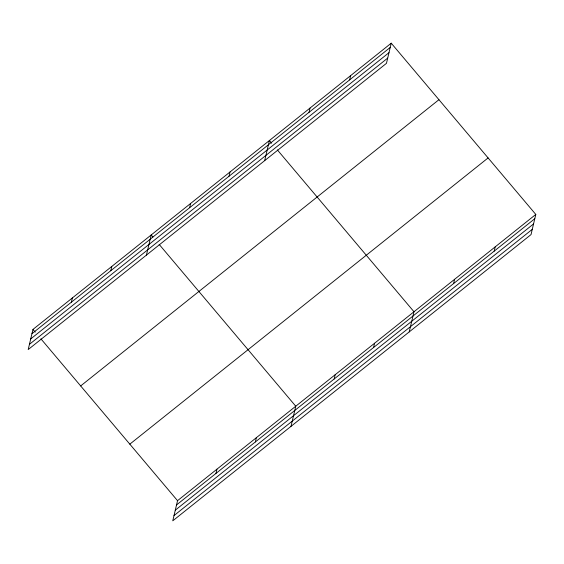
<?xml version="1.0" encoding="UTF-8"?>
<svg xmlns="http://www.w3.org/2000/svg" width="564" height="564" viewBox="0 0 564 564"><rect width="100%" height="100%" fill="white"/><g stroke="black" fill="none" stroke-linecap="round" stroke-linejoin="round"><path stroke-width="0.85" d="M391.233 43.181L32.966 329.418L28.2 349.567L386.467 63.33L391.233 43.181L535.8 214.433L531.034 234.582L172.767 520.819L177.533 500.67L535.8 214.433M71.36 302.198L72.375 297.933M110.77 270.713L111.785 266.448M146.428 255.111L151.194 234.962L152.893 236.979M189.589 207.742L190.604 203.477M228.998 176.257L230.013 171.985M264.657 160.648L269.423 140.499L271.693 143.193M215.934 473.45L216.943 469.185M309.016 112.328L310.024 108.062M255.344 441.964L256.352 437.699M349.617 79.891L350.625 75.618M290.996 426.363L295.762 406.214L159.14 244.381M334.163 378.994L335.171 374.729M373.572 347.509L374.581 343.236M409.224 331.9L413.99 311.751L277.368 149.918M453.583 283.579L454.591 279.314M494.191 251.142L495.199 246.87M31.951 333.691L390.225 47.446M30.717 338.929L388.984 52.685M29.441 344.329L387.708 58.085M80.673 385.931L438.94 99.694M129.826 444.157L488.093 157.92M176.525 504.942L534.792 218.698M175.284 510.18L533.551 223.936M174.008 515.581L532.275 229.337M32.966 329.418L35.236 332.111M40.911 338.837L177.533 500.67"/></g></svg>
